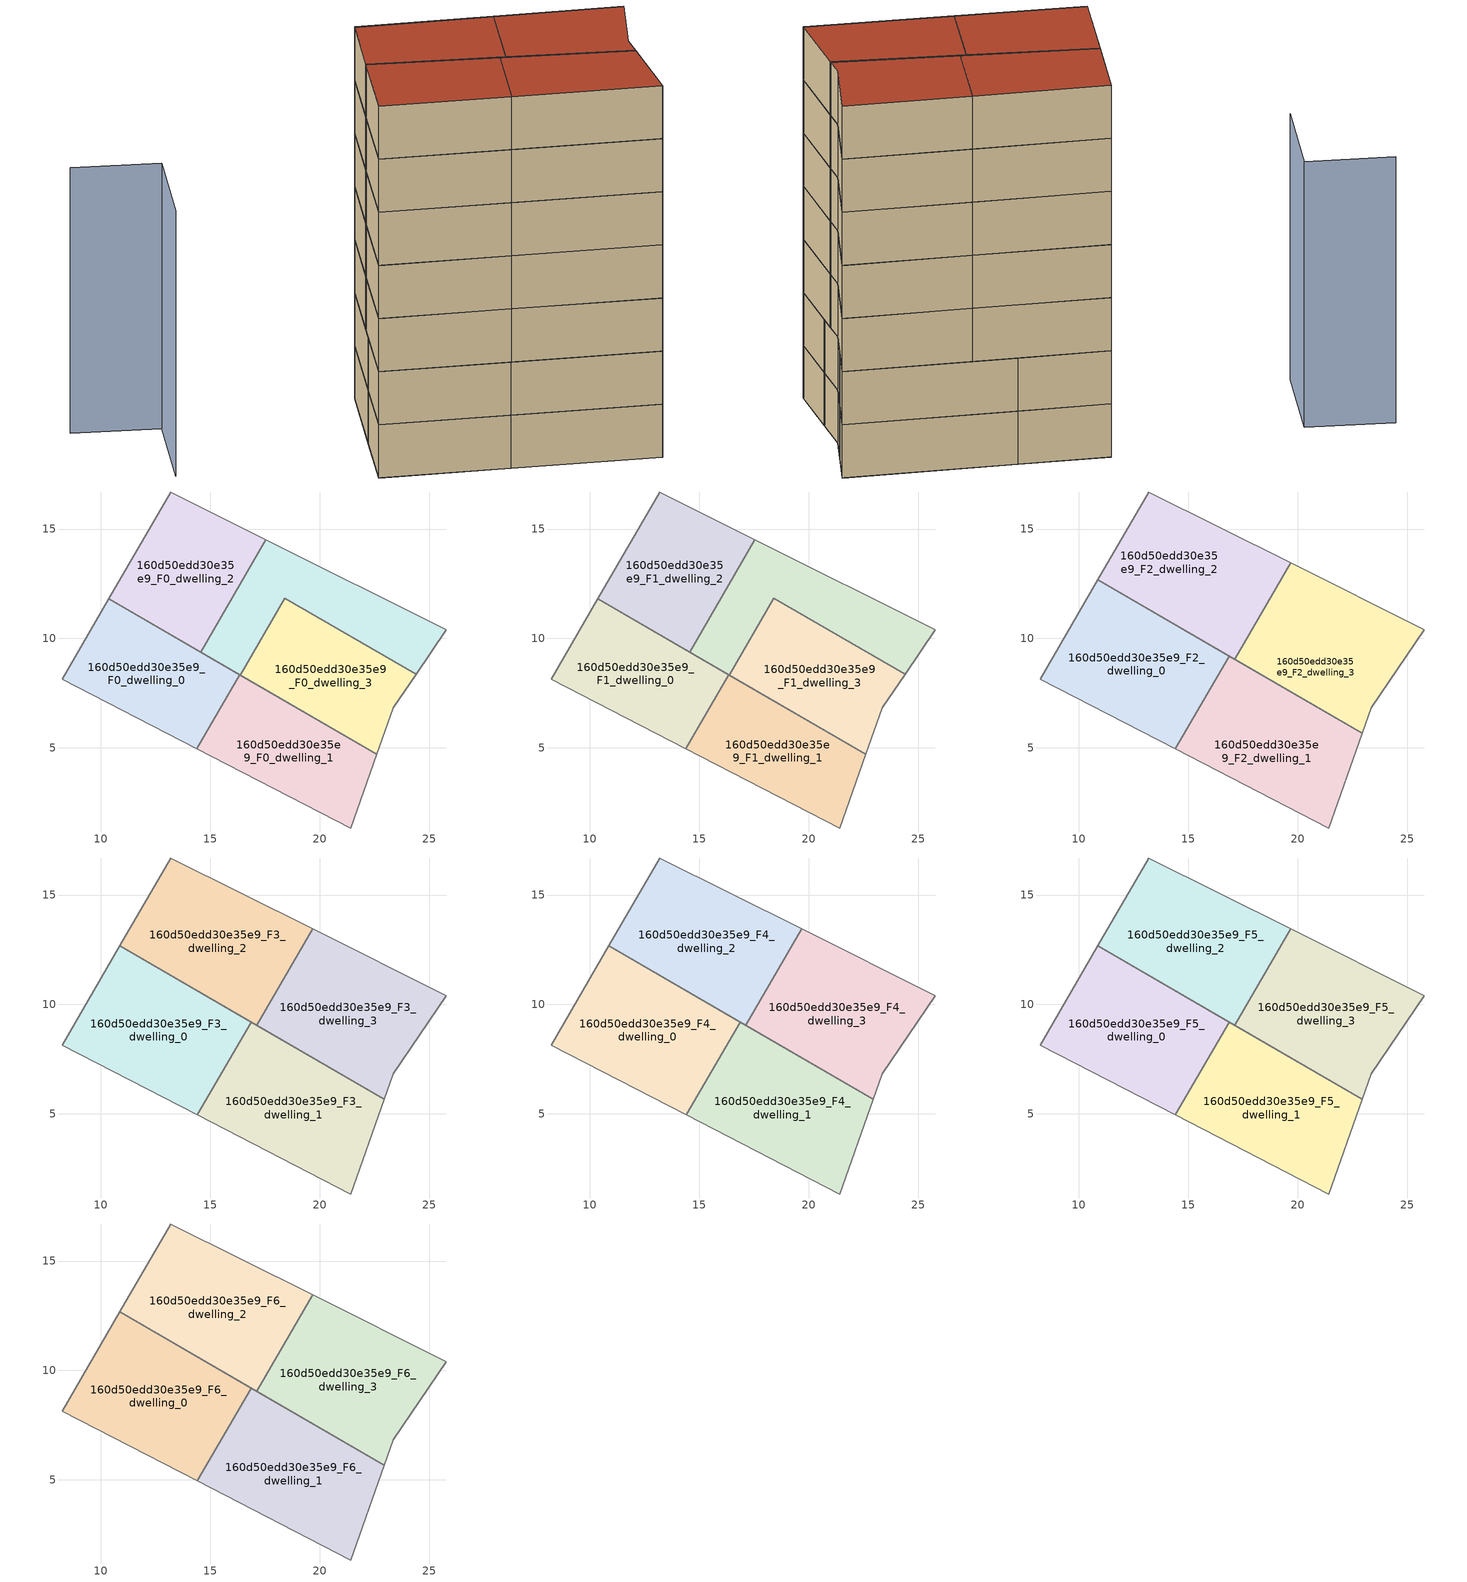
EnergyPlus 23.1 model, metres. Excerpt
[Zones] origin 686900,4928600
160d50edd30e35e9_F0_dwelling_0
 floor ground (EU_floor_Construction): 14.39,4.96 16.34,8.34 10.36,11.8 8.24,8.13 z0
 wall adiabatic (EU_wall_Construction): 14.39,4.96 8.24,8.13 10.36,11.8 16.34,8.34 z0:3
 wall to 160d50edd30e35e9_F0_dwelling_1 (EU_wall_Construction): 16.34,8.34 14.39,4.96 z0:3
160d50edd30e35e9_F0_dwelling_1
 floor ground (EU_floor_Construction): 21.42,1.34 22.61,4.72 16.34,8.34 14.39,4.96 z0
 wall adiabatic (EU_wall_Construction): 16.34,8.34 22.61,4.72 21.42,1.34 14.39,4.96 z0:3
160d50edd30e35e9_F0_dwelling_2
 floor ground (EU_floor_Construction): 14.56,9.37 17.54,14.51 13.19,16.69 10.36,11.8 z0
 wall adiabatic (EU_wall_Construction): 14.56,9.37 10.36,11.8 13.19,16.69 17.54,14.51 z0:3
 wall to 160d50edd30e35e9_F0_dwelling_4 (EU_wall_Construction): 17.54,14.51 14.56,9.37 z0:3
160d50edd30e35e9_F0_dwelling_3
 floor ground (EU_floor_Construction): 22.61,4.72 23.36,6.83 24.4,8.37 18.4,11.84 16.37,8.33 z0
 wall to 160d50edd30e35e9_F0_dwelling_4 (EU_wall_Construction): 16.37,8.33 18.4,11.84 24.4,8.37 z0:3
 wall adiabatic (EU_wall_Construction): 24.4,8.37 23.36,6.83 22.61,4.72 16.37,8.33 z0:3
160d50edd30e35e9_F0_dwelling_4
 floor ground (EU_floor_Construction): 24.4,8.37 25.78,10.4 17.54,14.51 14.56,9.37 16.37,8.33 18.4,11.84 z0
 wall adiabatic (EU_wall_Construction): 16.37,8.33 14.56,9.37 / 17.54,14.51 25.78,10.4 24.4,8.37 z0:3
160d50edd30e35e9_F1_dwelling_0
 floor to 160d50edd30e35e9_F0_dwelling_0 (EU_floor_Construction): 14.39,4.96 16.34,8.34 10.36,11.8 8.24,8.13 z3
 wall adiabatic (EU_wall_Construction): 14.39,4.96 8.24,8.13 10.36,11.8 16.34,8.34 z3:6
 wall to 160d50edd30e35e9_F1_dwelling_1 (EU_wall_Construction): 16.34,8.34 14.39,4.96 z3:6
 ceiling adiabatic (EU_roof_Construction): 16.34,8.34 14.39,4.96 8.24,8.13 10.36,11.8 z6
160d50edd30e35e9_F1_dwelling_1
 floor to 160d50edd30e35e9_F0_dwelling_1 (EU_floor_Construction): 21.42,1.34 22.61,4.72 16.34,8.34 14.39,4.96 z3
 wall adiabatic (EU_wall_Construction): 16.34,8.34 22.61,4.72 21.42,1.34 14.39,4.96 z3:6
160d50edd30e35e9_F1_dwelling_2
 floor to 160d50edd30e35e9_F0_dwelling_2 (EU_floor_Construction): 14.56,9.37 17.54,14.51 13.19,16.69 10.36,11.8 z3
 wall adiabatic (EU_wall_Construction): 14.56,9.37 10.36,11.8 13.19,16.69 17.54,14.51 z3:6
 wall to 160d50edd30e35e9_F1_dwelling_4 (EU_wall_Construction): 17.54,14.51 14.56,9.37 z3:6
 ceiling adiabatic (EU_roof_Construction): 15.07,10.24 14.56,9.37 10.36,11.8 10.86,12.67 z6
160d50edd30e35e9_F1_dwelling_3
 floor to 160d50edd30e35e9_F0_dwelling_3 (EU_floor_Construction): 22.61,4.72 23.36,6.83 24.4,8.37 18.4,11.84 16.37,8.33 z3
 wall to 160d50edd30e35e9_F1_dwelling_4 (EU_wall_Construction): 16.37,8.33 18.4,11.84 24.4,8.37 z3:6
 wall adiabatic (EU_wall_Construction): 24.4,8.37 23.36,6.83 22.61,4.72 16.37,8.33 z3:6
160d50edd30e35e9_F1_dwelling_4
 floor to 160d50edd30e35e9_F0_dwelling_4 (EU_floor_Construction): 24.4,8.37 25.78,10.4 17.54,14.51 14.56,9.37 16.37,8.33 18.4,11.84 z3
 wall adiabatic (EU_wall_Construction): 16.37,8.33 14.56,9.37 / 17.54,14.51 25.78,10.4 24.4,8.37 z3:6
 ceiling adiabatic (EU_roof_Construction): 17.54,14.51 15.07,10.24 16.87,9.19 16.37,8.33 14.56,9.37 z6
160d50edd30e35e9_F2_dwelling_0
 floor to 160d50edd30e35e9_F1_dwelling_1 (EU_floor_Construction): 14.41,4.95 16.36,8.33 16.34,8.34 14.39,4.96 z6
 floor adiabatic (EU_floor_Construction): 14.41,4.95 14.39,4.96 16.34,8.34 16.36,8.33 16.86,9.2 10.86,12.67 8.24,8.13 z6
 wall adiabatic (EU_wall_Construction): 14.41,4.95 8.24,8.13 10.86,12.67 16.86,9.2 z6:9
 wall to 160d50edd30e35e9_F2_dwelling_1 (EU_wall_Construction): 16.86,9.2 14.41,4.95 z6:9
160d50edd30e35e9_F2_dwelling_1
 floor to 160d50edd30e35e9_F1_dwelling_1 (EU_floor_Construction): 21.42,1.34 22.61,4.72 16.36,8.33 14.41,4.95 z6
 floor to 160d50edd30e35e9_F1_dwelling_3 (EU_floor_Construction): 22.61,4.72 22.95,5.68 17.12,9.05 16.87,9.19 16.37,8.33 z6
 wall adiabatic (EU_wall_Construction): 16.86,9.2 22.95,5.68 21.42,1.34 14.41,4.95 z6:9
160d50edd30e35e9_F2_dwelling_2
 floor to 160d50edd30e35e9_F1_dwelling_2 (EU_floor_Construction): 15.07,10.24 17.54,14.51 13.19,16.69 10.86,12.67 z6
 floor to 160d50edd30e35e9_F1_dwelling_4 (EU_floor_Construction): 18.65,11.69 19.67,13.45 17.54,14.51 15.07,10.24 16.87,9.19 18.4,11.84 z6
 floor to 160d50edd30e35e9_F1_dwelling_3 (EU_floor_Construction): 17.12,9.05 18.65,11.69 18.4,11.84 16.87,9.19 z6
 wall adiabatic (EU_wall_Construction): 17.12,9.05 10.86,12.67 13.19,16.69 19.67,13.45 z6:9
 wall to 160d50edd30e35e9_F2_dwelling_3 (EU_wall_Construction): 19.67,13.45 17.12,9.05 z6:9
160d50edd30e35e9_F2_dwelling_3
 floor to 160d50edd30e35e9_F1_dwelling_3 (EU_floor_Construction): 22.95,5.68 23.36,6.83 24.4,8.37 18.65,11.69 17.12,9.05 z6
 floor to 160d50edd30e35e9_F1_dwelling_4 (EU_floor_Construction): 24.4,8.37 25.78,10.4 19.67,13.45 18.65,11.69 z6
 wall adiabatic (EU_wall_Construction): 19.67,13.45 25.78,10.4 23.36,6.83 22.95,5.68 17.12,9.05 z6:9
160d50edd30e35e9_F3_dwelling_0
 floor to 160d50edd30e35e9_F2_dwelling_0 (EU_floor_Construction): 14.41,4.95 16.86,9.2 10.86,12.67 8.24,8.13 z9
 wall adiabatic (EU_wall_Construction): 14.41,4.95 8.24,8.13 10.86,12.67 16.86,9.2 z9:12
 wall to 160d50edd30e35e9_F3_dwelling_1 (EU_wall_Construction): 16.86,9.2 14.41,4.95 z9:12
160d50edd30e35e9_F3_dwelling_1
 floor to 160d50edd30e35e9_F2_dwelling_1 (EU_floor_Construction): 21.42,1.34 22.95,5.68 16.86,9.2 14.41,4.95 z9
 wall adiabatic (EU_wall_Construction): 16.86,9.2 22.95,5.68 21.42,1.34 14.41,4.95 z9:12
160d50edd30e35e9_F3_dwelling_2
 floor to 160d50edd30e35e9_F2_dwelling_2 (EU_floor_Construction): 17.12,9.05 19.67,13.45 13.19,16.69 10.86,12.67 z9
 wall adiabatic (EU_wall_Construction): 17.12,9.05 10.86,12.67 13.19,16.69 19.67,13.45 z9:12
 wall to 160d50edd30e35e9_F3_dwelling_3 (EU_wall_Construction): 19.67,13.45 17.12,9.05 z9:12
160d50edd30e35e9_F3_dwelling_3
 floor to 160d50edd30e35e9_F2_dwelling_3 (EU_floor_Construction): 23.36,6.83 25.78,10.4 19.67,13.45 17.12,9.05 22.95,5.68 z9
 wall adiabatic (EU_wall_Construction): 19.67,13.45 25.78,10.4 23.36,6.83 22.95,5.68 17.12,9.05 z9:12
160d50edd30e35e9_F4_dwelling_0
 floor to 160d50edd30e35e9_F3_dwelling_0 (EU_floor_Construction): 14.41,4.95 16.86,9.2 10.86,12.67 8.24,8.13 z12
 wall adiabatic (EU_wall_Construction): 14.41,4.95 8.24,8.13 10.86,12.67 16.86,9.2 z12:15
 wall to 160d50edd30e35e9_F4_dwelling_1 (EU_wall_Construction): 16.86,9.2 14.41,4.95 z12:15
160d50edd30e35e9_F4_dwelling_1
 floor to 160d50edd30e35e9_F3_dwelling_1 (EU_floor_Construction): 21.42,1.34 22.95,5.68 16.86,9.2 14.41,4.95 z12
 wall adiabatic (EU_wall_Construction): 16.86,9.2 22.95,5.68 21.42,1.34 14.41,4.95 z12:15
160d50edd30e35e9_F4_dwelling_2
 floor to 160d50edd30e35e9_F3_dwelling_2 (EU_floor_Construction): 17.12,9.05 19.67,13.45 13.19,16.69 10.86,12.67 z12
 wall adiabatic (EU_wall_Construction): 17.12,9.05 10.86,12.67 13.19,16.69 19.67,13.45 z12:15
 wall to 160d50edd30e35e9_F4_dwelling_3 (EU_wall_Construction): 19.67,13.45 17.12,9.05 z12:15
160d50edd30e35e9_F4_dwelling_3
 floor to 160d50edd30e35e9_F3_dwelling_3 (EU_floor_Construction): 23.36,6.83 25.78,10.4 19.67,13.45 17.12,9.05 22.95,5.68 z12
 wall adiabatic (EU_wall_Construction): 19.67,13.45 25.78,10.4 23.36,6.83 22.95,5.68 17.12,9.05 z12:15
160d50edd30e35e9_F5_dwelling_0
 floor to 160d50edd30e35e9_F4_dwelling_0 (EU_floor_Construction): 14.41,4.95 16.86,9.2 10.86,12.67 8.24,8.13 z15
 wall adiabatic (EU_wall_Construction): 14.41,4.95 8.24,8.13 10.86,12.67 16.86,9.2 z15:18
 wall to 160d50edd30e35e9_F5_dwelling_1 (EU_wall_Construction): 16.86,9.2 14.41,4.95 z15:18
160d50edd30e35e9_F5_dwelling_1
 floor to 160d50edd30e35e9_F4_dwelling_1 (EU_floor_Construction): 21.42,1.34 22.95,5.68 16.86,9.2 14.41,4.95 z15
 wall adiabatic (EU_wall_Construction): 16.86,9.2 22.95,5.68 21.42,1.34 14.41,4.95 z15:18
160d50edd30e35e9_F5_dwelling_2
 floor to 160d50edd30e35e9_F4_dwelling_2 (EU_floor_Construction): 17.12,9.05 19.67,13.45 13.19,16.69 10.86,12.67 z15
 wall adiabatic (EU_wall_Construction): 17.12,9.05 10.86,12.67 13.19,16.69 19.67,13.45 z15:18
 wall to 160d50edd30e35e9_F5_dwelling_3 (EU_wall_Construction): 19.67,13.45 17.12,9.05 z15:18
160d50edd30e35e9_F5_dwelling_3
 floor to 160d50edd30e35e9_F4_dwelling_3 (EU_floor_Construction): 23.36,6.83 25.78,10.4 19.67,13.45 17.12,9.05 22.95,5.68 z15
 wall adiabatic (EU_wall_Construction): 19.67,13.45 25.78,10.4 23.36,6.83 22.95,5.68 17.12,9.05 z15:18
160d50edd30e35e9_F6_dwelling_0
 floor to 160d50edd30e35e9_F5_dwelling_0 (EU_floor_Construction): 14.41,4.95 16.86,9.2 10.86,12.67 8.24,8.13 z18
 wall adiabatic (EU_wall_Construction): 14.41,4.95 8.24,8.13 10.86,12.67 16.86,9.2 z18:21
 wall to 160d50edd30e35e9_F6_dwelling_1 (EU_wall_Construction): 16.86,9.2 14.41,4.95 z18:21
 roof outside (EU_roof_Construction): 16.86,9.2 14.41,4.95 8.24,8.13 10.86,12.67 z21
160d50edd30e35e9_F6_dwelling_1
 floor to 160d50edd30e35e9_F5_dwelling_1 (EU_floor_Construction): 21.42,1.34 22.95,5.68 16.86,9.2 14.41,4.95 z18
 wall adiabatic (EU_wall_Construction): 16.86,9.2 22.95,5.68 21.42,1.34 14.41,4.95 z18:21
 roof outside (EU_roof_Construction): 22.95,5.68 21.42,1.34 14.41,4.95 16.86,9.2 z21
160d50edd30e35e9_F6_dwelling_2
 floor to 160d50edd30e35e9_F5_dwelling_2 (EU_floor_Construction): 17.12,9.05 19.67,13.45 13.19,16.69 10.86,12.67 z18
 wall adiabatic (EU_wall_Construction): 17.12,9.05 10.86,12.67 13.19,16.69 19.67,13.45 z18:21
 wall to 160d50edd30e35e9_F6_dwelling_3 (EU_wall_Construction): 19.67,13.45 17.12,9.05 z18:21
 roof outside (EU_roof_Construction): 19.67,13.45 17.12,9.05 10.86,12.67 13.19,16.69 z21
160d50edd30e35e9_F6_dwelling_3
 floor to 160d50edd30e35e9_F5_dwelling_3 (EU_floor_Construction): 23.36,6.83 25.78,10.4 19.67,13.45 17.12,9.05 22.95,5.68 z18
 wall adiabatic (EU_wall_Construction): 19.67,13.45 25.78,10.4 23.36,6.83 22.95,5.68 17.12,9.05 z18:21
 roof outside (EU_roof_Construction): 25.78,10.4 23.36,6.83 22.95,5.68 17.12,9.05 19.67,13.45 z21
shading: -1.04,22.12 3.04,19.74 / 3.04,19.74 0.06,14.6 z0:15
[Building]
EU S2 Campaign: North Axis=0; Terrain=City; Solar Distribution=FullExterior
[Site:Location]
Bologna: Latitude=44.5; Longitude=11.25; Time Zone=1; Elevation=37
[SizingPeriod:WeatherFileDays]
AnnualSizingPeriod: Begin Month=1; Begin Day of Month=1; End Month=12; End Day of Month=31; Day of Week for Start Day=Monday; Use Weather File Daylight Saving Period=No; Use Weather File Rain and Snow Indicators=No
[MATERIAL]
EU_InternalMass_Material: Roughness=MediumRough; Thickness=0.1; Conductivity=1; Density=1800; Specific Heat=900; Thermal Absorptance=0.9; Solar Absorptance=0.7; Visible Absorptance=0.7
[MATERIAL:NOMASS] Roughness=MediumRough; Thermal Absorptance=0.9; Solar Absorptance=0.7; Visible Absorptance=0.7
Name | Thermal Resistance
EU_wall_NoMass | 0.779417
EU_roof_NoMass | 0.435466
EU_floor_NoMass | 0.588222
[CONSTRUCTION]
EU_wall_Construction: EU_wall_NoMass
EU_roof_Construction: EU_roof_NoMass
EU_floor_Construction: EU_floor_NoMass
EU_InternalMass_Construction: EU_InternalMass_Material
[ZONE] Type=1; Multiplier=1; Ceiling Height=autocalculate; Floor Area=autocalculate; Part of Total Floor Area=Yes
Name | Volume
160d50edd30e35e9_F0_dwelling_0; 160d50edd30e35e9_F1_dwelling_0 | 84.4673
160d50edd30e35e9_F2_dwelling_0; 160d50edd30e35e9_F3_dwelling_0; 160d50edd30e35e9_F4_dwelling_0; 160d50edd30e35e9_F5_dwelling_0; 160d50edd30e35e9_F6_dwelling_0 | 105.595
160d50edd30e35e9_F0_dwelling_1; 160d50edd30e35e9_F1_dwelling_1 | 84.4709
160d50edd30e35e9_F2_dwelling_1; 160d50edd30e35e9_F3_dwelling_1; 160d50edd30e35e9_F4_dwelling_1; 160d50edd30e35e9_F5_dwelling_1; 160d50edd30e35e9_F6_dwelling_1 | 105.585
160d50edd30e35e9_F0_dwelling_2; 160d50edd30e35e9_F1_dwelling_2 | 84.4768
160d50edd30e35e9_F2_dwelling_2; 160d50edd30e35e9_F3_dwelling_2; 160d50edd30e35e9_F4_dwelling_2; 160d50edd30e35e9_F5_dwelling_2; 160d50edd30e35e9_F6_dwelling_2 | 105.6
160d50edd30e35e9_F0_dwelling_3; 160d50edd30e35e9_F1_dwelling_3 | 84.4775
160d50edd30e35e9_F2_dwelling_3; 160d50edd30e35e9_F3_dwelling_3; 160d50edd30e35e9_F4_dwelling_3; 160d50edd30e35e9_F5_dwelling_3; 160d50edd30e35e9_F6_dwelling_3 | 105.598
160d50edd30e35e9_F0_dwelling_4; 160d50edd30e35e9_F1_dwelling_4 | 84.4607
[INTERNALMASS] Construction=EU_InternalMass_Construction
Name | Zone or ZoneList | Surface Area
160d50edd30e35e9_F0_dwelling_0_EU_InternalMass | 160d50edd30e35e9_F0_dwelling_0 | 28.1554
160d50edd30e35e9_F0_dwelling_1_EU_InternalMass | 160d50edd30e35e9_F0_dwelling_1 | 28.1569
160d50edd30e35e9_F0_dwelling_2_EU_InternalMass | 160d50edd30e35e9_F0_dwelling_2 | 28.1589
160d50edd30e35e9_F0_dwelling_3_EU_InternalMass | 160d50edd30e35e9_F0_dwelling_3 | 28.1587
160d50edd30e35e9_F0_dwelling_4_EU_InternalMass | 160d50edd30e35e9_F0_dwelling_4 | 28.1537
160d50edd30e35e9_F1_dwelling_0_EU_InternalMass | 160d50edd30e35e9_F1_dwelling_0 | 28.1554
160d50edd30e35e9_F1_dwelling_1_EU_InternalMass | 160d50edd30e35e9_F1_dwelling_1 | 28.1569
160d50edd30e35e9_F1_dwelling_2_EU_InternalMass | 160d50edd30e35e9_F1_dwelling_2 | 28.1589
160d50edd30e35e9_F1_dwelling_3_EU_InternalMass | 160d50edd30e35e9_F1_dwelling_3 | 28.1587
160d50edd30e35e9_F1_dwelling_4_EU_InternalMass | 160d50edd30e35e9_F1_dwelling_4 | 28.1537
160d50edd30e35e9_F2_dwelling_0_EU_InternalMass | 160d50edd30e35e9_F2_dwelling_0 | 35.1989
160d50edd30e35e9_F2_dwelling_1_EU_InternalMass | 160d50edd30e35e9_F2_dwelling_1 | 35.1949
160d50edd30e35e9_F2_dwelling_2_EU_InternalMass | 160d50edd30e35e9_F2_dwelling_2 | 35.1996
160d50edd30e35e9_F2_dwelling_3_EU_InternalMass | 160d50edd30e35e9_F2_dwelling_3 | 35.1992
160d50edd30e35e9_F3_dwelling_0_EU_InternalMass | 160d50edd30e35e9_F3_dwelling_0 | 35.1989
160d50edd30e35e9_F3_dwelling_1_EU_InternalMass | 160d50edd30e35e9_F3_dwelling_1 | 35.1949
160d50edd30e35e9_F3_dwelling_2_EU_InternalMass | 160d50edd30e35e9_F3_dwelling_2 | 35.1996
160d50edd30e35e9_F3_dwelling_3_EU_InternalMass | 160d50edd30e35e9_F3_dwelling_3 | 35.1992
160d50edd30e35e9_F4_dwelling_0_EU_InternalMass | 160d50edd30e35e9_F4_dwelling_0 | 35.1989
160d50edd30e35e9_F4_dwelling_1_EU_InternalMass | 160d50edd30e35e9_F4_dwelling_1 | 35.1949
160d50edd30e35e9_F4_dwelling_2_EU_InternalMass | 160d50edd30e35e9_F4_dwelling_2 | 35.1996
160d50edd30e35e9_F4_dwelling_3_EU_InternalMass | 160d50edd30e35e9_F4_dwelling_3 | 35.1992
160d50edd30e35e9_F5_dwelling_0_EU_InternalMass | 160d50edd30e35e9_F5_dwelling_0 | 35.1989
160d50edd30e35e9_F5_dwelling_1_EU_InternalMass | 160d50edd30e35e9_F5_dwelling_1 | 35.1949
160d50edd30e35e9_F5_dwelling_2_EU_InternalMass | 160d50edd30e35e9_F5_dwelling_2 | 35.1996
160d50edd30e35e9_F5_dwelling_3_EU_InternalMass | 160d50edd30e35e9_F5_dwelling_3 | 35.1992
160d50edd30e35e9_F6_dwelling_0_EU_InternalMass | 160d50edd30e35e9_F6_dwelling_0 | 35.1989
160d50edd30e35e9_F6_dwelling_1_EU_InternalMass | 160d50edd30e35e9_F6_dwelling_1 | 35.1949
160d50edd30e35e9_F6_dwelling_2_EU_InternalMass | 160d50edd30e35e9_F6_dwelling_2 | 35.1996
160d50edd30e35e9_F6_dwelling_3_EU_InternalMass | 160d50edd30e35e9_F6_dwelling_3 | 35.1992
[OTHEREQUIPMENT] Fuel Type=Electricity; Design Level Calculation Method=Watts/Area; Power per Zone Floor Area=1; Fraction Latent=0; Fraction Radiant=0; Fraction Lost=0; Carbon Dioxide Generation Rate=0; EndUse Subcategory=EU_Step8_InternalGains
Name | Zone or ZoneList or Space or SpaceList | Schedule
EU_Step8_InternalGain_160d50edd30e35e9_F0_dwelling_0_f000 | 160d50edd30e35e9_F0_dwelling_0 | EU_Step8_GainSchedule_160d50edd30e35e9_F0_dwelling_0_f000
EU_Step8_InternalGain_160d50edd30e35e9_F0_dwelling_1_f000 | 160d50edd30e35e9_F0_dwelling_1 | EU_Step8_GainSchedule_160d50edd30e35e9_F0_dwelling_1_f000
EU_Step8_InternalGain_160d50edd30e35e9_F0_dwelling_2_f000 | 160d50edd30e35e9_F0_dwelling_2 | EU_Step8_GainSchedule_160d50edd30e35e9_F0_dwelling_2_f000
EU_Step8_InternalGain_160d50edd30e35e9_F0_dwelling_3_f000 | 160d50edd30e35e9_F0_dwelling_3 | EU_Step8_GainSchedule_160d50edd30e35e9_F0_dwelling_3_f000
EU_Step8_InternalGain_160d50edd30e35e9_F0_dwelling_4_f000 | 160d50edd30e35e9_F0_dwelling_4 | EU_Step8_GainSchedule_160d50edd30e35e9_F0_dwelling_4_f000
EU_Step8_InternalGain_160d50edd30e35e9_F1_dwelling_0_f000 | 160d50edd30e35e9_F1_dwelling_0 | EU_Step8_GainSchedule_160d50edd30e35e9_F1_dwelling_0_f000
EU_Step8_InternalGain_160d50edd30e35e9_F1_dwelling_1_f000 | 160d50edd30e35e9_F1_dwelling_1 | EU_Step8_GainSchedule_160d50edd30e35e9_F1_dwelling_1_f000
EU_Step8_InternalGain_160d50edd30e35e9_F1_dwelling_2_f000 | 160d50edd30e35e9_F1_dwelling_2 | EU_Step8_GainSchedule_160d50edd30e35e9_F1_dwelling_2_f000
EU_Step8_InternalGain_160d50edd30e35e9_F1_dwelling_3_f000 | 160d50edd30e35e9_F1_dwelling_3 | EU_Step8_GainSchedule_160d50edd30e35e9_F1_dwelling_3_f000
EU_Step8_InternalGain_160d50edd30e35e9_F1_dwelling_4_f000 | 160d50edd30e35e9_F1_dwelling_4 | EU_Step8_GainSchedule_160d50edd30e35e9_F1_dwelling_4_f000
EU_Step8_InternalGain_160d50edd30e35e9_F2_dwelling_0_f000 | 160d50edd30e35e9_F2_dwelling_0 | EU_Step8_GainSchedule_160d50edd30e35e9_F2_dwelling_0_f000
EU_Step8_InternalGain_160d50edd30e35e9_F2_dwelling_1_f000 | 160d50edd30e35e9_F2_dwelling_1 | EU_Step8_GainSchedule_160d50edd30e35e9_F2_dwelling_1_f000
EU_Step8_InternalGain_160d50edd30e35e9_F2_dwelling_2_f000 | 160d50edd30e35e9_F2_dwelling_2 | EU_Step8_GainSchedule_160d50edd30e35e9_F2_dwelling_2_f000
EU_Step8_InternalGain_160d50edd30e35e9_F2_dwelling_3_f000 | 160d50edd30e35e9_F2_dwelling_3 | EU_Step8_GainSchedule_160d50edd30e35e9_F2_dwelling_3_f000
EU_Step8_InternalGain_160d50edd30e35e9_F3_dwelling_0_f000 | 160d50edd30e35e9_F3_dwelling_0 | EU_Step8_GainSchedule_160d50edd30e35e9_F3_dwelling_0_f000
EU_Step8_InternalGain_160d50edd30e35e9_F3_dwelling_1_f000 | 160d50edd30e35e9_F3_dwelling_1 | EU_Step8_GainSchedule_160d50edd30e35e9_F3_dwelling_1_f000
EU_Step8_InternalGain_160d50edd30e35e9_F3_dwelling_2_f000 | 160d50edd30e35e9_F3_dwelling_2 | EU_Step8_GainSchedule_160d50edd30e35e9_F3_dwelling_2_f000
EU_Step8_InternalGain_160d50edd30e35e9_F3_dwelling_3_f000 | 160d50edd30e35e9_F3_dwelling_3 | EU_Step8_GainSchedule_160d50edd30e35e9_F3_dwelling_3_f000
EU_Step8_InternalGain_160d50edd30e35e9_F4_dwelling_0_f000 | 160d50edd30e35e9_F4_dwelling_0 | EU_Step8_GainSchedule_160d50edd30e35e9_F4_dwelling_0_f000
EU_Step8_InternalGain_160d50edd30e35e9_F4_dwelling_1_f000 | 160d50edd30e35e9_F4_dwelling_1 | EU_Step8_GainSchedule_160d50edd30e35e9_F4_dwelling_1_f000
EU_Step8_InternalGain_160d50edd30e35e9_F4_dwelling_2_f000 | 160d50edd30e35e9_F4_dwelling_2 | EU_Step8_GainSchedule_160d50edd30e35e9_F4_dwelling_2_f000
EU_Step8_InternalGain_160d50edd30e35e9_F4_dwelling_3_f000 | 160d50edd30e35e9_F4_dwelling_3 | EU_Step8_GainSchedule_160d50edd30e35e9_F4_dwelling_3_f000
EU_Step8_InternalGain_160d50edd30e35e9_F5_dwelling_0_f000 | 160d50edd30e35e9_F5_dwelling_0 | EU_Step8_GainSchedule_160d50edd30e35e9_F5_dwelling_0_f000
EU_Step8_InternalGain_160d50edd30e35e9_F5_dwelling_1_f000 | 160d50edd30e35e9_F5_dwelling_1 | EU_Step8_GainSchedule_160d50edd30e35e9_F5_dwelling_1_f000
EU_Step8_InternalGain_160d50edd30e35e9_F5_dwelling_2_f000 | 160d50edd30e35e9_F5_dwelling_2 | EU_Step8_GainSchedule_160d50edd30e35e9_F5_dwelling_2_f000
EU_Step8_InternalGain_160d50edd30e35e9_F5_dwelling_3_f000 | 160d50edd30e35e9_F5_dwelling_3 | EU_Step8_GainSchedule_160d50edd30e35e9_F5_dwelling_3_f000
EU_Step8_InternalGain_160d50edd30e35e9_F6_dwelling_0_f000 | 160d50edd30e35e9_F6_dwelling_0 | EU_Step8_GainSchedule_160d50edd30e35e9_F6_dwelling_0_f000
EU_Step8_InternalGain_160d50edd30e35e9_F6_dwelling_1_f000 | 160d50edd30e35e9_F6_dwelling_1 | EU_Step8_GainSchedule_160d50edd30e35e9_F6_dwelling_1_f000
EU_Step8_InternalGain_160d50edd30e35e9_F6_dwelling_2_f000 | 160d50edd30e35e9_F6_dwelling_2 | EU_Step8_GainSchedule_160d50edd30e35e9_F6_dwelling_2_f000
EU_Step8_InternalGain_160d50edd30e35e9_F6_dwelling_3_f000 | 160d50edd30e35e9_F6_dwelling_3 | EU_Step8_GainSchedule_160d50edd30e35e9_F6_dwelling_3_f000
[ZONEVENTILATION:DESIGNFLOWRATE] Schedule=EU_AlwaysOn; Design Flow Rate Calculation Method=AirChanges/Hour; Air Changes per Hour=0.712058; Ventilation Type=Natural; Fan Pressure Rise=0; Fan Total Efficiency=1; Constant Term Coefficient=1; Temperature Term Coefficient=0; Velocity Term Coefficient=0; Velocity Squared Term Coefficient=0; Minimum Indoor Temperature=-100; Maximum Indoor Temperature=100; Delta Temperature=-100; Minimum Outdoor Temperature=-100; Maximum Outdoor Temperature=100; Maximum Wind Speed=40
Name | Zone or ZoneList or Space or SpaceList
EU_ConstantAir_160d50edd30e35e9_F0_dwelling_0 | 160d50edd30e35e9_F0_dwelling_0
EU_ConstantAir_160d50edd30e35e9_F0_dwelling_1 | 160d50edd30e35e9_F0_dwelling_1
EU_ConstantAir_160d50edd30e35e9_F0_dwelling_2 | 160d50edd30e35e9_F0_dwelling_2
EU_ConstantAir_160d50edd30e35e9_F0_dwelling_3 | 160d50edd30e35e9_F0_dwelling_3
EU_ConstantAir_160d50edd30e35e9_F0_dwelling_4 | 160d50edd30e35e9_F0_dwelling_4
EU_ConstantAir_160d50edd30e35e9_F1_dwelling_0 | 160d50edd30e35e9_F1_dwelling_0
EU_ConstantAir_160d50edd30e35e9_F1_dwelling_1 | 160d50edd30e35e9_F1_dwelling_1
EU_ConstantAir_160d50edd30e35e9_F1_dwelling_2 | 160d50edd30e35e9_F1_dwelling_2
EU_ConstantAir_160d50edd30e35e9_F1_dwelling_3 | 160d50edd30e35e9_F1_dwelling_3
EU_ConstantAir_160d50edd30e35e9_F1_dwelling_4 | 160d50edd30e35e9_F1_dwelling_4
EU_ConstantAir_160d50edd30e35e9_F2_dwelling_0 | 160d50edd30e35e9_F2_dwelling_0
EU_ConstantAir_160d50edd30e35e9_F2_dwelling_1 | 160d50edd30e35e9_F2_dwelling_1
EU_ConstantAir_160d50edd30e35e9_F2_dwelling_2 | 160d50edd30e35e9_F2_dwelling_2
EU_ConstantAir_160d50edd30e35e9_F2_dwelling_3 | 160d50edd30e35e9_F2_dwelling_3
EU_ConstantAir_160d50edd30e35e9_F3_dwelling_0 | 160d50edd30e35e9_F3_dwelling_0
EU_ConstantAir_160d50edd30e35e9_F3_dwelling_1 | 160d50edd30e35e9_F3_dwelling_1
EU_ConstantAir_160d50edd30e35e9_F3_dwelling_2 | 160d50edd30e35e9_F3_dwelling_2
EU_ConstantAir_160d50edd30e35e9_F3_dwelling_3 | 160d50edd30e35e9_F3_dwelling_3
EU_ConstantAir_160d50edd30e35e9_F4_dwelling_0 | 160d50edd30e35e9_F4_dwelling_0
EU_ConstantAir_160d50edd30e35e9_F4_dwelling_1 | 160d50edd30e35e9_F4_dwelling_1
EU_ConstantAir_160d50edd30e35e9_F4_dwelling_2 | 160d50edd30e35e9_F4_dwelling_2
EU_ConstantAir_160d50edd30e35e9_F4_dwelling_3 | 160d50edd30e35e9_F4_dwelling_3
EU_ConstantAir_160d50edd30e35e9_F5_dwelling_0 | 160d50edd30e35e9_F5_dwelling_0
EU_ConstantAir_160d50edd30e35e9_F5_dwelling_1 | 160d50edd30e35e9_F5_dwelling_1
EU_ConstantAir_160d50edd30e35e9_F5_dwelling_2 | 160d50edd30e35e9_F5_dwelling_2
EU_ConstantAir_160d50edd30e35e9_F5_dwelling_3 | 160d50edd30e35e9_F5_dwelling_3
EU_ConstantAir_160d50edd30e35e9_F6_dwelling_0 | 160d50edd30e35e9_F6_dwelling_0
EU_ConstantAir_160d50edd30e35e9_F6_dwelling_1 | 160d50edd30e35e9_F6_dwelling_1
EU_ConstantAir_160d50edd30e35e9_F6_dwelling_2 | 160d50edd30e35e9_F6_dwelling_2
EU_ConstantAir_160d50edd30e35e9_F6_dwelling_3 | 160d50edd30e35e9_F6_dwelling_3
[HVACTEMPLATE:THERMOSTAT] Constant Heating Setpoint=20; Constant Cooling Setpoint=50
EU_HeatOnly_160d50edd30e35e9_F0_dwelling_0; EU_HeatOnly_160d50edd30e35e9_F0_dwelling_1; EU_HeatOnly_160d50edd30e35e9_F0_dwelling_2; EU_HeatOnly_160d50edd30e35e9_F0_dwelling_3; EU_HeatOnly_160d50edd30e35e9_F0_dwelling_4; EU_HeatOnly_160d50edd30e35e9_F1_dwelling_0; EU_HeatOnly_160d50edd30e35e9_F1_dwelling_1; EU_HeatOnly_160d50edd30e35e9_F1_dwelling_2; EU_HeatOnly_160d50edd30e35e9_F1_dwelling_3; EU_HeatOnly_160d50edd30e35e9_F1_dwelling_4; EU_HeatOnly_160d50edd30e35e9_F2_dwelling_0; EU_HeatOnly_160d50edd30e35e9_F2_dwelling_1; EU_HeatOnly_160d50edd30e35e9_F2_dwelling_2; EU_HeatOnly_160d50edd30e35e9_F2_dwelling_3; EU_HeatOnly_160d50edd30e35e9_F3_dwelling_0; EU_HeatOnly_160d50edd30e35e9_F3_dwelling_1; EU_HeatOnly_160d50edd30e35e9_F3_dwelling_2; EU_HeatOnly_160d50edd30e35e9_F3_dwelling_3; EU_HeatOnly_160d50edd30e35e9_F4_dwelling_0; EU_HeatOnly_160d50edd30e35e9_F4_dwelling_1; EU_HeatOnly_160d50edd30e35e9_F4_dwelling_2; EU_HeatOnly_160d50edd30e35e9_F4_dwelling_3; EU_HeatOnly_160d50edd30e35e9_F5_dwelling_0; EU_HeatOnly_160d50edd30e35e9_F5_dwelling_1; EU_HeatOnly_160d50edd30e35e9_F5_dwelling_2; EU_HeatOnly_160d50edd30e35e9_F5_dwelling_3; EU_HeatOnly_160d50edd30e35e9_F6_dwelling_0; EU_HeatOnly_160d50edd30e35e9_F6_dwelling_1; EU_HeatOnly_160d50edd30e35e9_F6_dwelling_2; EU_HeatOnly_160d50edd30e35e9_F6_dwelling_3
[HVACTEMPLATE:ZONE:IDEALLOADSAIRSYSTEM] System Availability Schedule=EU_AlwaysOn; Maximum Heating Supply Air Temperature=50; Minimum Cooling Supply Air Temperature=13; Maximum Heating Supply Air Humidity Ratio=0.0156; Minimum Cooling Supply Air Humidity Ratio=0.0077; Heating Limit=NoLimit; Cooling Limit=NoLimit; Heating Availability Schedule=EU_AlwaysOn; Cooling Availability Schedule=EU_CoolingOff; Dehumidification Control Type=ConstantSensibleHeatRatio; Cooling Sensible Heat Ratio=0.7; Dehumidification Setpoint=60; Humidification Control Type=None; Humidification Setpoint=30; Outdoor Air Method=None; Outdoor Air Flow Rate per Person=0.00944; Outdoor Air Flow Rate per Zone Floor Area=0; Outdoor Air Flow Rate per Zone=0; Demand Controlled Ventilation Type=None; Outdoor Air Economizer Type=NoEconomizer; Heat Recovery Type=None; Sensible Heat Recovery Effectiveness=0.7; Latent Heat Recovery Effectiveness=0.65
Name | Template Thermostat
160d50edd30e35e9_F0_dwelling_0 | EU_HeatOnly_160d50edd30e35e9_F0_dwelling_0
160d50edd30e35e9_F0_dwelling_1 | EU_HeatOnly_160d50edd30e35e9_F0_dwelling_1
160d50edd30e35e9_F0_dwelling_2 | EU_HeatOnly_160d50edd30e35e9_F0_dwelling_2
160d50edd30e35e9_F0_dwelling_3 | EU_HeatOnly_160d50edd30e35e9_F0_dwelling_3
160d50edd30e35e9_F0_dwelling_4 | EU_HeatOnly_160d50edd30e35e9_F0_dwelling_4
160d50edd30e35e9_F1_dwelling_0 | EU_HeatOnly_160d50edd30e35e9_F1_dwelling_0
160d50edd30e35e9_F1_dwelling_1 | EU_HeatOnly_160d50edd30e35e9_F1_dwelling_1
160d50edd30e35e9_F1_dwelling_2 | EU_HeatOnly_160d50edd30e35e9_F1_dwelling_2
160d50edd30e35e9_F1_dwelling_3 | EU_HeatOnly_160d50edd30e35e9_F1_dwelling_3
160d50edd30e35e9_F1_dwelling_4 | EU_HeatOnly_160d50edd30e35e9_F1_dwelling_4
160d50edd30e35e9_F2_dwelling_0 | EU_HeatOnly_160d50edd30e35e9_F2_dwelling_0
160d50edd30e35e9_F2_dwelling_1 | EU_HeatOnly_160d50edd30e35e9_F2_dwelling_1
160d50edd30e35e9_F2_dwelling_2 | EU_HeatOnly_160d50edd30e35e9_F2_dwelling_2
160d50edd30e35e9_F2_dwelling_3 | EU_HeatOnly_160d50edd30e35e9_F2_dwelling_3
160d50edd30e35e9_F3_dwelling_0 | EU_HeatOnly_160d50edd30e35e9_F3_dwelling_0
160d50edd30e35e9_F3_dwelling_1 | EU_HeatOnly_160d50edd30e35e9_F3_dwelling_1
160d50edd30e35e9_F3_dwelling_2 | EU_HeatOnly_160d50edd30e35e9_F3_dwelling_2
160d50edd30e35e9_F3_dwelling_3 | EU_HeatOnly_160d50edd30e35e9_F3_dwelling_3
160d50edd30e35e9_F4_dwelling_0 | EU_HeatOnly_160d50edd30e35e9_F4_dwelling_0
160d50edd30e35e9_F4_dwelling_1 | EU_HeatOnly_160d50edd30e35e9_F4_dwelling_1
160d50edd30e35e9_F4_dwelling_2 | EU_HeatOnly_160d50edd30e35e9_F4_dwelling_2
160d50edd30e35e9_F4_dwelling_3 | EU_HeatOnly_160d50edd30e35e9_F4_dwelling_3
160d50edd30e35e9_F5_dwelling_0 | EU_HeatOnly_160d50edd30e35e9_F5_dwelling_0
160d50edd30e35e9_F5_dwelling_1 | EU_HeatOnly_160d50edd30e35e9_F5_dwelling_1
160d50edd30e35e9_F5_dwelling_2 | EU_HeatOnly_160d50edd30e35e9_F5_dwelling_2
160d50edd30e35e9_F5_dwelling_3 | EU_HeatOnly_160d50edd30e35e9_F5_dwelling_3
160d50edd30e35e9_F6_dwelling_0 | EU_HeatOnly_160d50edd30e35e9_F6_dwelling_0
160d50edd30e35e9_F6_dwelling_1 | EU_HeatOnly_160d50edd30e35e9_F6_dwelling_1
160d50edd30e35e9_F6_dwelling_2 | EU_HeatOnly_160d50edd30e35e9_F6_dwelling_2
160d50edd30e35e9_F6_dwelling_3 | EU_HeatOnly_160d50edd30e35e9_F6_dwelling_3
[SIZING:ZONE] Zone Cooling Design Supply Air Temperature Input Method=SupplyAirTemperature; Zone Cooling Design Supply Air Temperature=13; Zone Heating Design Supply Air Temperature Input Method=SupplyAirTemperature; Zone Heating Design Supply Air Temperature=50; Zone Cooling Design Supply Air Humidity Ratio=0.008; Zone Heating Design Supply Air Humidity Ratio=0.008; Cooling Design Air Flow Method=DesignDay; Cooling Design Air Flow Rate=0; Cooling Minimum Air Flow per Zone Floor Area=0.000762; Cooling Minimum Air Flow=0; Cooling Minimum Air Flow Fraction=0.2; Heating Design Air Flow Method=DesignDay; Heating Design Air Flow Rate=0; Heating Maximum Air Flow per Zone Floor Area=0.002032; Heating Maximum Air Flow=0.141576; Heating Maximum Air Flow Fraction=0.3; Account for Dedicated Outdoor Air System=No; Dedicated Outdoor Air System Control Strategy=NeutralSupplyAir; Dedicated Outdoor Air Low Setpoint Temperature for Design=autosize; Dedicated Outdoor Air High Setpoint Temperature for Design=autosize; Zone Load Sizing Method=Sensible Load Only No Latent Load; Zone Latent Cooling Design Supply Air Humidity Ratio Input Method=HumidityRatioDifference; Zone Cooling Design Supply Air Humidity Ratio Difference=0.005; Zone Latent Heating Design Supply Air Humidity Ratio Input Method=HumidityRatioDifference; Zone Humidification Design Supply Air Humidity Ratio Difference=0.005
160d50edd30e35e9_F0_dwelling_0; 160d50edd30e35e9_F0_dwelling_1; 160d50edd30e35e9_F0_dwelling_2; 160d50edd30e35e9_F0_dwelling_3; 160d50edd30e35e9_F0_dwelling_4; 160d50edd30e35e9_F1_dwelling_0; 160d50edd30e35e9_F1_dwelling_1; 160d50edd30e35e9_F1_dwelling_2; 160d50edd30e35e9_F1_dwelling_3; 160d50edd30e35e9_F1_dwelling_4; 160d50edd30e35e9_F2_dwelling_0; 160d50edd30e35e9_F2_dwelling_1; 160d50edd30e35e9_F2_dwelling_2; 160d50edd30e35e9_F2_dwelling_3; 160d50edd30e35e9_F3_dwelling_0; 160d50edd30e35e9_F3_dwelling_1; 160d50edd30e35e9_F3_dwelling_2; 160d50edd30e35e9_F3_dwelling_3; 160d50edd30e35e9_F4_dwelling_0; 160d50edd30e35e9_F4_dwelling_1; 160d50edd30e35e9_F4_dwelling_2; 160d50edd30e35e9_F4_dwelling_3; 160d50edd30e35e9_F5_dwelling_0; 160d50edd30e35e9_F5_dwelling_1; 160d50edd30e35e9_F5_dwelling_2; 160d50edd30e35e9_F5_dwelling_3; 160d50edd30e35e9_F6_dwelling_0; 160d50edd30e35e9_F6_dwelling_1; 160d50edd30e35e9_F6_dwelling_2; 160d50edd30e35e9_F6_dwelling_3
[SCHEDULE:CONSTANT]
Name | Hourly Value
EU_AlwaysOn | 1
EU_CoolingOff | 0
[SCHEDULE:FILE] Column Number=1; Rows to Skip at Top=0; Number of Hours of Data=8760; Column Separator=Comma; Interpolate to Timestep=No; Minutes per Item=60; Adjust Schedule for Daylight Savings=Yes
Name | File
EU_Step8_GainSchedule_160d50edd30e35e9_F0_dwelling_0_f000 | ../../schedules/160d50edd30e35e9/160d50edd30e35e9_F0_dwelling_0_f000_gain.csv
EU_Step8_GainSchedule_160d50edd30e35e9_F0_dwelling_1_f000 | ../../schedules/160d50edd30e35e9/160d50edd30e35e9_F0_dwelling_1_f000_gain.csv
EU_Step8_GainSchedule_160d50edd30e35e9_F0_dwelling_2_f000 | ../../schedules/160d50edd30e35e9/160d50edd30e35e9_F0_dwelling_2_f000_gain.csv
EU_Step8_GainSchedule_160d50edd30e35e9_F0_dwelling_3_f000 | ../../schedules/160d50edd30e35e9/160d50edd30e35e9_F0_dwelling_3_f000_gain.csv
EU_Step8_GainSchedule_160d50edd30e35e9_F0_dwelling_4_f000 | ../../schedules/160d50edd30e35e9/160d50edd30e35e9_F0_dwelling_4_f000_gain.csv
EU_Step8_GainSchedule_160d50edd30e35e9_F1_dwelling_0_f000 | ../../schedules/160d50edd30e35e9/160d50edd30e35e9_F1_dwelling_0_f000_gain.csv
EU_Step8_GainSchedule_160d50edd30e35e9_F1_dwelling_1_f000 | ../../schedules/160d50edd30e35e9/160d50edd30e35e9_F1_dwelling_1_f000_gain.csv
EU_Step8_GainSchedule_160d50edd30e35e9_F1_dwelling_2_f000 | ../../schedules/160d50edd30e35e9/160d50edd30e35e9_F1_dwelling_2_f000_gain.csv
EU_Step8_GainSchedule_160d50edd30e35e9_F1_dwelling_3_f000 | ../../schedules/160d50edd30e35e9/160d50edd30e35e9_F1_dwelling_3_f000_gain.csv
EU_Step8_GainSchedule_160d50edd30e35e9_F1_dwelling_4_f000 | ../../schedules/160d50edd30e35e9/160d50edd30e35e9_F1_dwelling_4_f000_gain.csv
EU_Step8_GainSchedule_160d50edd30e35e9_F2_dwelling_0_f000 | ../../schedules/160d50edd30e35e9/160d50edd30e35e9_F2_dwelling_0_f000_gain.csv
EU_Step8_GainSchedule_160d50edd30e35e9_F2_dwelling_1_f000 | ../../schedules/160d50edd30e35e9/160d50edd30e35e9_F2_dwelling_1_f000_gain.csv
EU_Step8_GainSchedule_160d50edd30e35e9_F2_dwelling_2_f000 | ../../schedules/160d50edd30e35e9/160d50edd30e35e9_F2_dwelling_2_f000_gain.csv
EU_Step8_GainSchedule_160d50edd30e35e9_F2_dwelling_3_f000 | ../../schedules/160d50edd30e35e9/160d50edd30e35e9_F2_dwelling_3_f000_gain.csv
EU_Step8_GainSchedule_160d50edd30e35e9_F3_dwelling_0_f000 | ../../schedules/160d50edd30e35e9/160d50edd30e35e9_F3_dwelling_0_f000_gain.csv
EU_Step8_GainSchedule_160d50edd30e35e9_F3_dwelling_1_f000 | ../../schedules/160d50edd30e35e9/160d50edd30e35e9_F3_dwelling_1_f000_gain.csv
EU_Step8_GainSchedule_160d50edd30e35e9_F3_dwelling_2_f000 | ../../schedules/160d50edd30e35e9/160d50edd30e35e9_F3_dwelling_2_f000_gain.csv
EU_Step8_GainSchedule_160d50edd30e35e9_F3_dwelling_3_f000 | ../../schedules/160d50edd30e35e9/160d50edd30e35e9_F3_dwelling_3_f000_gain.csv
EU_Step8_GainSchedule_160d50edd30e35e9_F4_dwelling_0_f000 | ../../schedules/160d50edd30e35e9/160d50edd30e35e9_F4_dwelling_0_f000_gain.csv
EU_Step8_GainSchedule_160d50edd30e35e9_F4_dwelling_1_f000 | ../../schedules/160d50edd30e35e9/160d50edd30e35e9_F4_dwelling_1_f000_gain.csv
EU_Step8_GainSchedule_160d50edd30e35e9_F4_dwelling_2_f000 | ../../schedules/160d50edd30e35e9/160d50edd30e35e9_F4_dwelling_2_f000_gain.csv
EU_Step8_GainSchedule_160d50edd30e35e9_F4_dwelling_3_f000 | ../../schedules/160d50edd30e35e9/160d50edd30e35e9_F4_dwelling_3_f000_gain.csv
EU_Step8_GainSchedule_160d50edd30e35e9_F5_dwelling_0_f000 | ../../schedules/160d50edd30e35e9/160d50edd30e35e9_F5_dwelling_0_f000_gain.csv
EU_Step8_GainSchedule_160d50edd30e35e9_F5_dwelling_1_f000 | ../../schedules/160d50edd30e35e9/160d50edd30e35e9_F5_dwelling_1_f000_gain.csv
EU_Step8_GainSchedule_160d50edd30e35e9_F5_dwelling_2_f000 | ../../schedules/160d50edd30e35e9/160d50edd30e35e9_F5_dwelling_2_f000_gain.csv
EU_Step8_GainSchedule_160d50edd30e35e9_F5_dwelling_3_f000 | ../../schedules/160d50edd30e35e9/160d50edd30e35e9_F5_dwelling_3_f000_gain.csv
EU_Step8_GainSchedule_160d50edd30e35e9_F6_dwelling_0_f000 | ../../schedules/160d50edd30e35e9/160d50edd30e35e9_F6_dwelling_0_f000_gain.csv
EU_Step8_GainSchedule_160d50edd30e35e9_F6_dwelling_1_f000 | ../../schedules/160d50edd30e35e9/160d50edd30e35e9_F6_dwelling_1_f000_gain.csv
EU_Step8_GainSchedule_160d50edd30e35e9_F6_dwelling_2_f000 | ../../schedules/160d50edd30e35e9/160d50edd30e35e9_F6_dwelling_2_f000_gain.csv
EU_Step8_GainSchedule_160d50edd30e35e9_F6_dwelling_3_f000 | ../../schedules/160d50edd30e35e9/160d50edd30e35e9_F6_dwelling_3_f000_gain.csv
